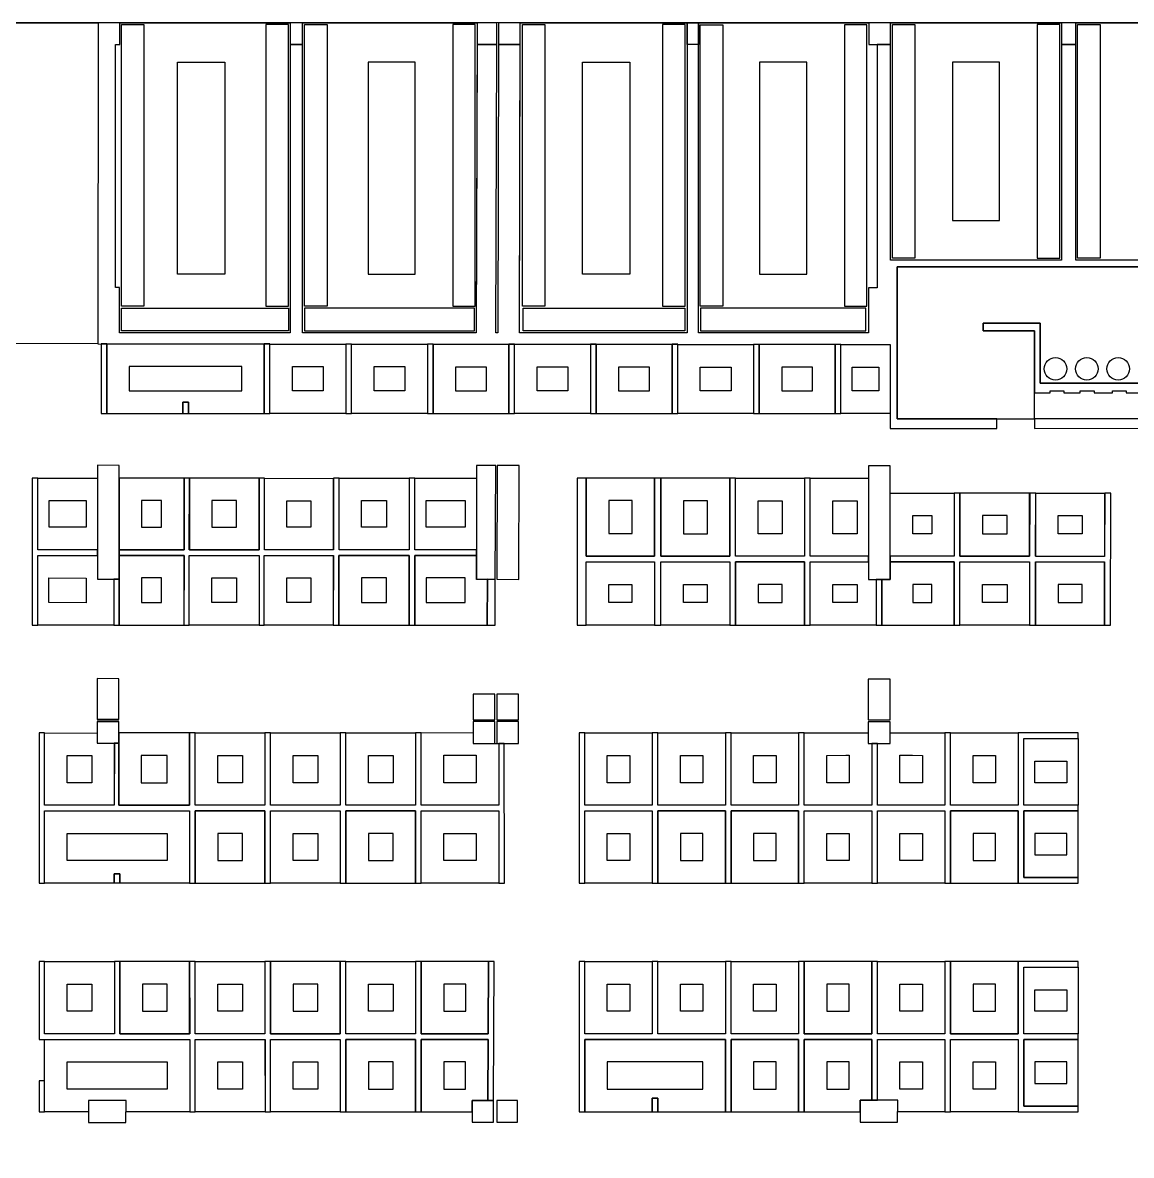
# Model space of a CAD drawing. Header units: millimetres. Extents: x 4722 to 16657, y -6012 to 3767.
# Drawn here: x 11459 to 14414, y 741 to 3759 of the extents above; entities that cross this region are included whole.
import ezdxf

# ---------------------------------------------------------------- set-up
doc = ezdxf.new("R2010")
doc.units = ezdxf.units.MM
for name, color, linetype in [('Entrance', 2, 'Continuous'), ('Floor', 3, 'Continuous'), ('Furniture', 2, 'Continuous'), ('Meeting rooms', 6, 'Continuous'), ('Offices', 1, 'Continuous'), ('Toilets', 40, 'Continuous'), ('Walls', 6, 'Continuous')]:
    doc.layers.add(name, color=color, linetype=linetype)

msp = doc.modelspace()

# ---------------------------------------------------------------- linework, layer by layer
at = {"layer": 'Entrance'}
msp.add_lwpolyline([(10720, 3758.2), (11660.2, 3758.3), (11658.9, 2902.9), (10718.9, 2903.4)], close=True, dxfattribs=at)
at = {"layer": 'Floor'}
msp.add_lwpolyline([(15578.1, 3758.6), (5808.2, 3758.2), (5800.3, -1151.4), (9710.3, -1149.9), (9711.5, -147.9), (11654.1, -151), (11652.5, -1149.7), (14095.6, -1149.4), (14095.6, -1468.8), (14704.3, -1468.8), (14705.2, -1097.9), (15569.3, -1098.1)], close=True, dxfattribs=at)
at = {"layer": 'Furniture', "elevation": 0}
for points in [[(11781.9, 3753.4), (11781.9, 3003.7), (11721.9, 3003.7), (11721.9, 3753.4)], [(12107.2, 3753.4), (12107.2, 3003.7), (12167.2, 3003.7), (12167.2, 3753.4)], [(12270.2, 3753.4), (12270.2, 3003.7), (12210.2, 3003.7), (12210.2, 3753.4)], [(12605.5, 3753.4), (12605.5, 3003.7), (12665.5, 3003.7), (12665.5, 3753.4)], [(12851, 3753.4), (12851, 3003.7), (12791, 3003.7), (12791, 3753.4)], [(13164.5, 3753.4), (13164.5, 3003.7), (13224.5, 3003.7), (13224.5, 3753.4)], [(13325.2, 3753.1), (13325.2, 3003.5), (13265.2, 3003.5), (13265.2, 3753.1)], [(13649.2, 3753.1), (13649.2, 3003.5), (13709.2, 3003.5), (13709.2, 3753.1)], [(13837.2, 3753.5), (13837.2, 3131.5), (13777.2, 3131.5), (13777.2, 3753.5)], [(14163.2, 3753.5), (14163.2, 3131.5), (14223.2, 3131.5), (14223.2, 3753.5)], [(14331.1, 3753.5), (14331.1, 3131.5), (14271.1, 3131.5), (14271.1, 3753.5)], [(11998, 3653.4), (11998, 3088.4), (11871.9, 3088.4), (11871.9, 3653.4)], [(12379.4, 3653.4), (12379.4, 3088.4), (12505.5, 3088.4), (12505.5, 3653.4)], [(13077.1, 3653.4), (13077.1, 3088.4), (12951, 3088.4), (12951, 3653.4)], [(13423.1, 3653.1), (13423.1, 3088.1), (13549.2, 3088.1), (13549.2, 3653.1)], [(13937.1, 3653.5), (13937.1, 3231.5), (14063.2, 3231.5), (14063.2, 3653.5)], [(11722.4, 2997.8), (12167.4, 2997.8), (12167.4, 2937.8), (11722.4, 2937.8)], [(12663.1, 2997.8), (12209.9, 2997.8), (12209.9, 2937.8), (12663.1, 2937.8)], [(12793.3, 2997.8), (13224.3, 2997.8), (13224.3, 2937.8), (12793.3, 2937.8)], [(13706.8, 2997.5), (13265.5, 2997.5), (13265.5, 2937.5), (13706.8, 2937.5)], [(11683.1, 2717.4), (11885.5, 2717.4), (11885.5, 2747.4), (11900.5, 2747.4), (11900.5, 2717.4), (12102.9, 2717.4), (12102.9, 2902.3), (11683.1, 2902.3)], [(12117.9, 2902.3), (12320.3, 2902.3), (12320.3, 2717.4), (12117.9, 2717.4)], [(12335.5, 2902.3), (12537.7, 2902.3), (12537.7, 2717.4), (12335.5, 2717.4)], [(12552.7, 2717.4), (12755.1, 2717.4), (12755.1, 2901.2), (12552.7, 2901.2)], [(12770.2, 2902), (12972.5, 2902), (12972.5, 2717.4), (12770.2, 2717.4)], [(12987.5, 2717.4), (13189.9, 2717.4), (13189.9, 2901.2), (12987.5, 2901.2)], [(13204.9, 2901.2), (13407.3, 2901.2), (13407.3, 2717.4), (13204.9, 2717.4)], [(13422.3, 2717.4), (13624.6, 2717.4), (13624.6, 2901.1), (13422.3, 2901.1)], [(13639.6, 2901.1), (13771.5, 2901.1), (13771.5, 2717.4), (13639.6, 2717.4)], [(11743.1, 2777.4), (11825.5, 2777.4), (11960.5, 2777.4), (12042.9, 2777.4), (12042.9, 2842.3), (11743.1, 2842.3)], [(12177.9, 2842.3), (12260.3, 2842.3), (12260.3, 2777.4), (12177.9, 2777.4)], [(12395.5, 2842.3), (12477.7, 2842.3), (12477.7, 2777.4), (12395.5, 2777.4)], [(12612.7, 2777.4), (12695.1, 2777.4), (12695.1, 2841.2), (12612.7, 2841.2)], [(12830.2, 2842), (12912.5, 2842), (12912.5, 2777.4), (12830.2, 2777.4)], [(13047.5, 2777.4), (13129.9, 2777.4), (13129.9, 2841.2), (13047.5, 2841.2)], [(13264.9, 2841.2), (13347.3, 2841.2), (13347.3, 2777.4), (13264.9, 2777.4)], [(13482.3, 2777.4), (13564.6, 2777.4), (13564.6, 2841.1), (13482.3, 2841.1)], [(13669.6, 2841.1), (13741.5, 2841.1), (13741.5, 2777.4), (13669.6, 2777.4)], [(11499.2, 2545.3), (11658, 2545.3), (11658, 2354.1), (11499.2, 2354.1)], [(11716, 2354.1), (11889.2, 2354.1), (11889.2, 2545.4), (11716, 2545.4)], [(12089.1, 2545.4), (11903.2, 2545.4), (11903.2, 2354.1), (12089.1, 2354.1)], [(12286.9, 2354.1), (12103.1, 2354.5), (12103.1, 2545), (12286.9, 2544.6)], [(12302.2, 2545.4), (12489.1, 2545.4), (12489.1, 2354.1), (12302.2, 2354.1)], [(12504.2, 2545.4), (12668.2, 2545.4), (12668.2, 2354.1), (12504.2, 2354.1)], [(13143.2, 2545.2), (12961.1, 2545.2), (12961.1, 2337.2), (13143.2, 2337.2)], [(13160.1, 2337.1), (13344.1, 2337.1), (13344.1, 2545.1), (13160.1, 2545.1)], [(13359.2, 2545.1), (13543.1, 2545.1), (13543.1, 2337.1), (13359.2, 2337.1)], [(13558.2, 2545), (13713.3, 2545), (13713.3, 2336.9), (13558.2, 2336.9)], [(13942.1, 2336.9), (13771.4, 2336.9), (13771.4, 2505.3), (13942.1, 2505.3)], [(14143.1, 2505.2), (13957.1, 2505.2), (13957.1, 2336.9), (14143.1, 2336.9)], [(14343.1, 2336.7), (14159.2, 2336.7), (14159.2, 2505.2), (14343.1, 2505.2)], [(11529.2, 2485.3), (11628, 2485.3), (11628, 2414.1), (11529.2, 2414.1)], [(11776, 2414.1), (11829.2, 2414.1), (11829.2, 2485.4), (11776, 2485.4)], [(12029.1, 2485.4), (11963.2, 2485.4), (11963.2, 2414.1), (12029.1, 2414.1)], [(12226.9, 2414.3), (12163.1, 2414.4), (12163.1, 2484.9), (12226.9, 2484.7)], [(12362.2, 2485.4), (12429.1, 2485.4), (12429.1, 2414.1), (12362.2, 2414.1)], [(12534.2, 2485.4), (12638.2, 2485.4), (12638.2, 2414.1), (12534.2, 2414.1)], [(13083.2, 2485.2), (13021.1, 2485.2), (13021.1, 2397.2), (13083.2, 2397.2)], [(13220.1, 2397.1), (13284.1, 2397.1), (13284.1, 2485.1), (13220.1, 2485.1)], [(13419.2, 2485.1), (13483.1, 2485.1), (13483.1, 2397.1), (13419.2, 2397.1)], [(13618.2, 2485), (13683.3, 2485), (13683.3, 2396.9), (13618.2, 2396.9)], [(13882.1, 2396.9), (13831.4, 2396.9), (13831.4, 2445.3), (13882.1, 2445.3)], [(14083.1, 2445.2), (14017.1, 2445.2), (14017.1, 2396.9), (14083.1, 2396.9)], [(14283.1, 2396.7), (14219.2, 2396.7), (14219.2, 2445.2), (14283.1, 2445.2)], [(11499, 2339.1), (11658, 2339.1), (11657.9, 2276.3), (11701.9, 2276.2), (11701.8, 2153.4), (11499, 2153.4)], [(11889, 2339.1), (11716, 2339.1), (11716, 2153.4), (11889, 2153.4)], [(11903, 2339.1), (12088.9, 2339.1), (12088.9, 2153.4), (11903, 2153.4)], [(12103, 2339.3), (12286.9, 2339.3), (12286.9, 2153.4), (12103, 2153.4)], [(12489, 2339.1), (12301.9, 2339.1), (12301.9, 2153.4), (12489, 2153.4)], [(12668.2, 2339.1), (12504.1, 2339.1), (12504.1, 2153.4), (12697.5, 2153.4), (12697.6, 2275.5), (12668.2, 2275.5)], [(12961.1, 2322.2), (13142.9, 2322.2), (13142.9, 2153.4), (12961.1, 2153.4)], [(13343.9, 2153.4), (13160.1, 2153.4), (13160.1, 2322.1), (13343.9, 2322.1)], [(13543, 2322), (13359.1, 2322), (13359.1, 2153.4), (13543, 2153.4)], [(13558.1, 2322), (13713.3, 2321.9), (13713.3, 2274.8), (13734, 2274.8), (13734, 2153.4), (13558.1, 2153.4)], [(13749, 2153.4), (13942.1, 2153.4), (13942.1, 2321.9), (13771.3, 2321.9), (13771.3, 2274.8), (13749.1, 2274.8)], [(13957.1, 2321.9), (14142.9, 2321.9), (14142.9, 2153.4), (13957.1, 2153.4)], [(14158.9, 2153.4), (14343.1, 2153.4), (14343.1, 2321.7), (14158.9, 2321.7)], [(11529, 2279.1), (11627.9, 2279), (11627.8, 2213.3), (11529, 2213.4)], [(11829, 2279.1), (11776, 2279.1), (11776, 2213.4), (11829, 2213.4)], [(11963, 2279.1), (12028.9, 2279.1), (12028.9, 2213.4), (11963, 2213.4)], [(12163, 2279.3), (12226.9, 2279.3), (12226.9, 2213.4), (12163, 2213.4)], [(12429, 2279.1), (12361.9, 2279.1), (12361.9, 2213.4), (12429, 2213.4)], [(12638.2, 2279.1), (12534.1, 2279.1), (12534.1, 2213.4), (12638.2, 2213.4)], [(13021.1, 2262.2), (13082.9, 2262.2), (13082.9, 2213.4), (13021.1, 2213.4)], [(13283.9, 2213.4), (13220.1, 2213.4), (13220.1, 2262.1), (13283.9, 2262.1)], [(13483, 2262), (13419.1, 2262), (13419.1, 2213.4), (13483, 2213.4)], [(13618.1, 2262), (13683.3, 2261.9), (13683.2, 2213.4), (13618.1, 2213.4)], [(13882.1, 2213.4), (13882.1, 2261.9), (13831.3, 2261.9), (13831.3, 2213.4)], [(14017.1, 2261.9), (14082.9, 2261.9), (14082.9, 2213.4), (14017.1, 2213.4)], [(14218.9, 2213.4), (14283.1, 2213.4), (14283.1, 2261.7), (14218.9, 2261.7)], [(11517.4, 1866.2), (11657.2, 1866.1), (11657.2, 1838.9), (11703.3, 1838.9), (11703.2, 1673.7), (11517.4, 1673.7)], [(11715.1, 1673.7), (11904, 1673.7), (11904, 1866.2), (11715.1, 1866.2)], [(11919, 1866.2), (12104.8, 1866.2), (12104.8, 1673.7), (11919, 1673.7)], [(12305.6, 1673.7), (12119.8, 1673.7), (12119.8, 1866.2), (12305.6, 1866.2)], [(12320.6, 1866.2), (12506.4, 1866.2), (12506.4, 1673.7), (12320.6, 1673.7)], [(12727.9, 1673.7), (12521.4, 1673.7), (12521.4, 1866.3), (12659.5, 1867.5), (12659.4, 1838.5), (12727.9, 1838.5)], [(12957.2, 1866.2), (13137.2, 1866.2), (13137.2, 1673.7), (12957.2, 1673.7)], [(13332.2, 1673.8), (13152.2, 1673.8), (13152.2, 1866.2), (13332.2, 1866.2)], [(13347.2, 1866.3), (13527.2, 1866.3), (13527.2, 1673.8), (13347.2, 1673.8)], [(13722.2, 1673.8), (13542.2, 1673.8), (13542.2, 1866.3), (13713, 1867), (13712.9, 1837.9), (13722.2, 1838)], [(13737.2, 1838), (13770.9, 1837.9), (13771, 1866.9), (13917.2, 1866.3), (13917.2, 1673.8), (13737.2, 1673.8)], [(14112.2, 1673.8), (13932.2, 1673.8), (13932.2, 1866.3), (14112.2, 1866.3)], [(14127.2, 1851.3), (14272.2, 1851.3), (14272.2, 1673.8), (14127.2, 1673.8)], [(11577.4, 1806.2), (11597.1, 1806.1), (11643.3, 1806.1), (11643.3, 1778.9), (11643.3, 1733.7), (11577.4, 1733.7)], [(11775.1, 1733.7), (11844, 1733.7), (11844, 1806.2), (11775.1, 1806.2)], [(11979, 1806.2), (12044.8, 1806.2), (12044.8, 1733.7), (11979, 1733.7)], [(12245.6, 1733.7), (12179.8, 1733.7), (12179.8, 1806.2), (12245.6, 1806.2)], [(12380.6, 1806.2), (12446.4, 1806.2), (12446.4, 1733.7), (12380.6, 1733.7)], [(12667.9, 1733.7), (12581.4, 1733.7), (12581.4, 1806.8), (12599.3, 1807), (12667.9, 1807), (12667.9, 1778.5)], [(13017.2, 1806.2), (13077.2, 1806.2), (13077.2, 1733.7), (13017.2, 1733.7)], [(13272.2, 1733.8), (13212.2, 1733.8), (13212.2, 1806.2), (13272.2, 1806.2)], [(13407.2, 1806.3), (13467.2, 1806.3), (13467.2, 1733.8), (13407.2, 1733.8)], [(13662.2, 1733.8), (13602.2, 1733.8), (13602.2, 1806.5), (13652.9, 1806.7), (13662, 1806.7), (13662.2, 1777.6)], [(13797.2, 1777.9), (13797.2, 1806.8), (13830.9, 1806.7), (13857.2, 1806.5), (13857.2, 1733.8), (13797.2, 1733.8)], [(14052.2, 1733.8), (13992.2, 1733.8), (13992.2, 1806.3), (14052.2, 1806.3)], [(14157.2, 1791.3), (14242.2, 1791.3), (14242.2, 1733.8), (14157.2, 1733.8)], [(11517.5, 1658.7), (11904, 1658.7), (11904, 1466.2), (11718.2, 1466.2), (11718.2, 1491.2), (11703.2, 1491.2), (11703.2, 1466.2), (11517.5, 1466.2)], [(12104.8, 1658.7), (11919, 1658.7), (11919, 1466.2), (12104.8, 1466.2)], [(12119.8, 1658.7), (12305.6, 1658.7), (12305.6, 1466.2), (12119.8, 1466.2)], [(12506.4, 1658.7), (12320.6, 1658.7), (12320.6, 1466.2), (12506.4, 1466.2)], [(12521.4, 1658.7), (12727.9, 1658.7), (12727.9, 1466.5), (12521.4, 1466.5)], [(12957.2, 1658.7), (13137.2, 1658.7), (13137.2, 1466.2), (12957.2, 1466.2)], [(13152.2, 1466.2), (13332.2, 1466.2), (13332.2, 1658.8), (13152.2, 1658.8)], [(13527.2, 1658.8), (13347.2, 1658.8), (13347.2, 1466.3), (13527.2, 1466.3)], [(13542.2, 1658.8), (13722.2, 1658.8), (13722.2, 1466.3), (13542.2, 1466.3)], [(13737.2, 1658.8), (13917.2, 1658.8), (13917.2, 1466.3), (13737.2, 1466.3)], [(13932.2, 1466.3), (14112.2, 1466.3), (14112.2, 1658.8), (13932.2, 1658.8)], [(14272.2, 1658.8), (14127.2, 1658.8), (14127.2, 1481.3), (14272.2, 1481.3)], [(11577.5, 1598.7), (11844, 1598.7), (11844, 1526.2), (11778.2, 1526.2), (11643.2, 1526.2), (11577.5, 1526.2)], [(12044.8, 1598.7), (11979, 1598.7), (11979, 1526.2), (12044.8, 1526.2)], [(12179.8, 1598.7), (12245.6, 1598.7), (12245.6, 1526.2), (12179.8, 1526.2)], [(12446.4, 1598.7), (12380.6, 1598.7), (12380.6, 1526.2), (12446.4, 1526.2)], [(12581.4, 1598.7), (12667.9, 1598.7), (12667.9, 1526.5), (12581.4, 1526.5)], [(13017.2, 1598.7), (13077.2, 1598.7), (13077.2, 1526.2), (13017.2, 1526.2)], [(13212.2, 1526.2), (13272.2, 1526.2), (13272.2, 1598.8), (13212.2, 1598.8)], [(13467.2, 1598.8), (13407.2, 1598.8), (13407.2, 1526.3), (13467.2, 1526.3)], [(13602.2, 1598.8), (13662.2, 1598.8), (13662.2, 1526.3), (13602.2, 1526.3)], [(13797.2, 1598.8), (13857.2, 1598.8), (13857.2, 1526.3), (13797.2, 1526.3)], [(13992.2, 1526.3), (14052.2, 1526.3), (14052.2, 1598.8), (13992.2, 1598.8)], [(14242.2, 1598.8), (14157.2, 1598.8), (14157.2, 1541.3), (14242.2, 1541.3)], [(11703.3, 1064.7), (11517.5, 1064.7), (11517.5, 1257.2), (11703.3, 1257.2)], [(11904, 1257.2), (11718.3, 1257.2), (11718.3, 1064.7), (11904, 1064.7)], [(12104.8, 1064.7), (11919, 1064.7), (11919, 1257.2), (12104.8, 1257.3)], [(12305.6, 1257.2), (12119.8, 1257.2), (12119.8, 1064.7), (12305.6, 1064.7)], [(12506.4, 1064.7), (12320.6, 1064.7), (12320.6, 1257.2), (12506.4, 1257.2)], [(12957.2, 1257.2), (13137.2, 1257.2), (13137.2, 1064.7), (12957.2, 1064.7)], [(13332.2, 1064.8), (13152.2, 1064.8), (13152.2, 1257.2), (13332.2, 1257.2)], [(13347.2, 1257.3), (13527.2, 1257.3), (13527.2, 1064.8), (13347.2, 1064.8)], [(13542.2, 1064.8), (13722.2, 1064.8), (13722.2, 1257.3), (13542.2, 1257.3)], [(13737.2, 1257.3), (13917.2, 1257.3), (13917.2, 1064.8), (13737.2, 1064.8)], [(13932.2, 1064.8), (14112.2, 1064.8), (14112.2, 1257.3), (13932.2, 1257.3)], [(14127.2, 1242.3), (14272.2, 1242.3), (14272.2, 1064.8), (14127.2, 1064.8)], [(11643.3, 1124.7), (11577.5, 1124.7), (11577.5, 1197.2), (11643.3, 1197.2)], [(11844, 1197.2), (11778.3, 1197.2), (11778.3, 1124.7), (11844, 1124.7)], [(12044.8, 1124.7), (11979, 1124.7), (11979, 1197.2), (12044.8, 1197.3)], [(12245.6, 1197.2), (12179.8, 1197.2), (12179.8, 1124.7), (12245.6, 1124.7)], [(12446.4, 1124.7), (12380.6, 1124.7), (12380.6, 1197.2), (12446.4, 1197.2)], [(13017.2, 1197.2), (13077.2, 1197.2), (13077.2, 1124.7), (13017.2, 1124.7)], [(13272.2, 1124.8), (13212.2, 1124.8), (13212.2, 1197.2), (13272.2, 1197.2)], [(13407.2, 1197.3), (13467.2, 1197.3), (13467.2, 1124.8), (13407.2, 1124.8)], [(13602.2, 1124.8), (13662.2, 1124.8), (13662.2, 1197.3), (13602.2, 1197.3)], [(13797.2, 1197.3), (13857.2, 1197.3), (13857.2, 1124.8), (13797.2, 1124.8)], [(13992.2, 1124.8), (14052.2, 1124.8), (14052.2, 1197.3), (13992.2, 1197.3)], [(14157.2, 1182.3), (14242.2, 1182.3), (14242.2, 1124.8), (14157.2, 1124.8)], [(11904.1, 857.2), (11734.4, 857.2), (11734.5, 886.8), (11634.3, 886.9), (11634.3, 857.2), (11517.5, 857.2), (11517.5, 1049.7), (11904.1, 1049.7)], [(11919.1, 1049.7), (12104.9, 1049.7), (12104.9, 857.2), (11919.1, 857.2)], [(12119.8, 1049.7), (12305.6, 1049.7), (12305.6, 857.2), (12119.8, 857.2)], [(12320.6, 857.2), (12506.4, 857.2), (12506.4, 1049.7), (12320.6, 1049.7)], [(13527.2, 1049.8), (13347.2, 1049.8), (13347.2, 857.3), (13527.2, 857.3)], [(13542.2, 857.3), (13691.3, 857.3), (13691.3, 887.6), (13722.2, 887.6), (13722.2, 1049.8), (13542.2, 1049.8)], [(13917.2, 857.3), (13791.4, 857.3), (13791.5, 887.6), (13737.2, 887.6), (13737.2, 1049.8), (13917.2, 1049.8)], [(13932.2, 1049.8), (14112.2, 1049.8), (14112.2, 857.3), (13932.2, 857.3)], [(14272.2, 1049.8), (14127.2, 1049.8), (14127.2, 872.3), (14272.2, 872.3)], [(11844.1, 917.2), (11794.6, 917.2), (11577.5, 917.2), (11577.5, 946.9), (11577.5, 989.7), (11844.1, 989.7)], [(11979.1, 989.7), (12044.9, 989.7), (12044.9, 917.2), (11979.1, 917.2)], [(12179.8, 989.7), (12245.6, 989.7), (12245.6, 917.2), (12179.8, 917.2)], [(12380.6, 917.2), (12446.4, 917.2), (12446.4, 989.7), (12380.6, 989.7)], [(13467.2, 989.8), (13407.2, 989.8), (13407.2, 917.3), (13467.2, 917.3)], [(13602.2, 917.3), (13631.3, 917.3), (13662.2, 917.3), (13662.2, 947.6), (13662.2, 989.8), (13602.2, 989.8)], [(13857.2, 917.3), (13797.2, 917.3), (13797.2, 989.8), (13857.2, 989.8)], [(13992.2, 989.8), (14052.2, 989.8), (14052.2, 917.3), (13992.2, 917.3)], [(14242.2, 989.8), (14157.2, 989.8), (14157.2, 932.3), (14242.2, 932.3)]]:
    msp.add_lwpolyline(points, close=True, dxfattribs=at)
at = {"layer": 'Furniture'}
for points in [[(12700.5, 1257.2), (12521.4, 1257.2), (12521.4, 1064.8), (12699.8, 1064.8)], [(12640.3, 1197.2), (12581.4, 1197.2), (12581.4, 1124.8), (12640, 1124.8)], [(12699.8, 1049.7), (12521.4, 1049.7), (12521.4, 857.3), (12657, 857.3), (12657, 887.2), (12699.2, 887.2)], [(13332.2, 1049.8), (12957.2, 1049.8), (12957.2, 857.3), (13137.2, 857.3), (13137.2, 893.7), (13152.2, 893.7), (13152.2, 857.3), (13332.2, 857.3)], [(12639.6, 989.7), (12581.4, 989.7), (12581.4, 917.3), (12597, 917.3), (12639.3, 917.3), (12639.4, 947.2)], [(13272.2, 989.8), (13017.2, 989.8), (13017.2, 917.3), (13077.2, 917.3), (13212.2, 917.3), (13272.2, 917.3)]]:
    msp.add_lwpolyline(points, close=True, dxfattribs=at)
at = {"layer": 'Meeting rooms', "elevation": 0}
msp.add_lwpolyline([(11718.2, 3758.3), (12172.2, 3758.4), (12172.2, 2932.3), (11716.9, 2932.4), (11717.1, 3052.6), (11706.1, 3052.6), (11706, 3700.1), (11718.1, 3700.1)], close=True, dxfattribs=at)
at = {"layer": 'Offices', "elevation": 0}
for points in [[(12205.2, 3758.4), (12670.5, 3758.4), (12668.1, 2932.4), (12205.2, 2932)], [(12785.3, 3758.3), (13230.2, 3758.3), (13230.2, 2932.4), (12783.4, 2932.4)], [(13260.2, 3758.3), (13714.2, 3758.1), (13714.2, 3700.4), (13737.1, 3700.4), (13736.7, 3052), (13713.7, 3052), (13713.7, 2932.4), (13260.2, 2932.4)], [(13772.2, 3758.1), (14228.2, 3758.5), (14228.2, 3126), (13771.8, 3126)], [(14266.2, 3758.5), (14717.4, 3758.1), (14717.4, 3700.4), (14755.2, 3700.4), (14755.3, 3126), (14266.2, 3126)], [(11683.1, 2717.4), (11885.5, 2717.4), (11885.5, 2747.4), (11900.5, 2747.4), (11900.5, 2717.4), (12102.9, 2717.4), (12102.9, 2902.3), (11683.1, 2902.3)], [(12117.9, 2902.3), (12320.3, 2902.3), (12320.3, 2717.4), (12117.9, 2717.4)], [(12335.5, 2902.3), (12537.7, 2902.3), (12537.7, 2717.4), (12335.5, 2717.4)], [(12552.7, 2717.4), (12755.1, 2717.4), (12755.1, 2901.2), (12552.7, 2901.2)], [(12770.2, 2902), (12972.5, 2902), (12972.5, 2717.4), (12770.2, 2717.4)], [(12987.5, 2717.4), (13189.9, 2717.4), (13189.9, 2901.2), (12987.5, 2901.2)], [(13204.9, 2901.2), (13407.3, 2901.2), (13407.3, 2717.4), (13204.9, 2717.4)], [(13422.3, 2717.4), (13624.6, 2717.4), (13624.6, 2901.1), (13422.3, 2901.1)], [(13639.6, 2901.1), (13771.5, 2901.1), (13771.5, 2717.4), (13639.6, 2717.4)], [(11499.2, 2545.3), (11658, 2545.3), (11658, 2354.1), (11499.2, 2354.1)], [(11716, 2354.1), (11889.2, 2354.1), (11889.2, 2545.4), (11716, 2545.4)], [(12089.1, 2545.4), (11903.2, 2545.4), (11903.2, 2354.1), (12089.1, 2354.1)], [(12286.9, 2354.1), (12103.1, 2354.5), (12103.1, 2545), (12286.9, 2544.6)], [(12302.2, 2545.4), (12489.1, 2545.4), (12489.1, 2354.1), (12302.2, 2354.1)], [(12504.2, 2545.4), (12668.2, 2545.4), (12668.2, 2354.1), (12504.2, 2354.1)], [(13143.2, 2545.2), (12961.1, 2545.2), (12961.1, 2337.2), (13143.2, 2337.2)], [(13160.1, 2337.1), (13344.1, 2337.1), (13344.1, 2545.1), (13160.1, 2545.1)], [(13359.2, 2545.1), (13543.1, 2545.1), (13543.1, 2337.1), (13359.2, 2337.1)], [(13558.2, 2545), (13713.3, 2545), (13713.3, 2336.9), (13558.2, 2336.9)], [(13942.1, 2336.9), (13771.4, 2336.9), (13771.4, 2505.3), (13942.1, 2505.3)], [(14143.1, 2505.2), (13957.1, 2505.2), (13957.1, 2336.9), (14143.1, 2336.9)], [(14343.1, 2336.7), (14159.2, 2336.7), (14159.2, 2505.2), (14343.1, 2505.2)], [(11499, 2339.1), (11658, 2339.1), (11657.9, 2276.3), (11701.9, 2276.2), (11701.8, 2153.4), (11499, 2153.4)], [(11889, 2339.1), (11716, 2339.1), (11716, 2153.4), (11889, 2153.4)], [(11903, 2339.1), (12088.9, 2339.1), (12088.9, 2153.4), (11903, 2153.4)], [(12103, 2339.3), (12286.9, 2339.3), (12286.9, 2153.4), (12103, 2153.4)], [(12489, 2339.1), (12301.9, 2339.1), (12301.9, 2153.4), (12489, 2153.4)], [(12668.2, 2339.1), (12504.1, 2339.1), (12504.1, 2153.4), (12697.5, 2153.4), (12697.6, 2275.5), (12668.2, 2275.5)], [(12961.1, 2322.2), (13142.9, 2322.2), (13142.9, 2153.4), (12961.1, 2153.4)], [(13343.9, 2153.4), (13160.1, 2153.4), (13160.1, 2322.1), (13343.9, 2322.1)], [(13543, 2322), (13359.1, 2322), (13359.1, 2153.4), (13543, 2153.4)], [(13558.1, 2322), (13713.3, 2321.9), (13713.3, 2274.8), (13734, 2274.8), (13734, 2153.4), (13558.1, 2153.4)], [(13749, 2153.4), (13942.1, 2153.4), (13942.1, 2321.9), (13771.3, 2321.9), (13771.3, 2274.8), (13749.1, 2274.8)], [(13957.1, 2321.9), (14142.9, 2321.9), (14142.9, 2153.4), (13957.1, 2153.4)], [(14158.9, 2153.4), (14343.1, 2153.4), (14343.1, 2321.7), (14158.9, 2321.7)], [(11517.4, 1866.2), (11657.2, 1866.1), (11657.2, 1838.9), (11703.3, 1838.9), (11703.2, 1673.7), (11517.4, 1673.7)], [(11715.1, 1673.7), (11904, 1673.7), (11904, 1866.2), (11715.1, 1866.2)], [(11919, 1866.2), (12104.8, 1866.2), (12104.8, 1673.7), (11919, 1673.7)], [(12305.6, 1673.7), (12119.8, 1673.7), (12119.8, 1866.2), (12305.6, 1866.2)], [(12320.6, 1866.2), (12506.4, 1866.2), (12506.4, 1673.7), (12320.6, 1673.7)], [(12727.9, 1673.7), (12521.4, 1673.7), (12521.4, 1866.3), (12659.5, 1867.5), (12659.4, 1838.4), (12727.9, 1838.5)], [(12957.2, 1866.2), (13137.2, 1866.2), (13137.2, 1673.7), (12957.2, 1673.7)], [(13332.2, 1673.8), (13152.2, 1673.8), (13152.2, 1866.2), (13332.2, 1866.2)], [(13347.2, 1866.3), (13527.2, 1866.3), (13527.2, 1673.8), (13347.2, 1673.8)], [(13722.2, 1673.8), (13542.2, 1673.8), (13542.2, 1866.3), (13713, 1867), (13712.9, 1837.9), (13722.2, 1838)], [(13737.2, 1838), (13770.9, 1837.9), (13771, 1866.9), (13917.2, 1866.3), (13917.2, 1673.8), (13737.2, 1673.8)], [(14112.2, 1673.8), (13932.2, 1673.8), (13932.2, 1866.3), (14112.2, 1866.3)], [(14127.2, 1851.3), (14272.2, 1851.3), (14272.2, 1673.8), (14127.2, 1673.8)], [(11517.5, 1658.7), (11904, 1658.7), (11904, 1466.2), (11718.2, 1466.2), (11718.2, 1491.2), (11703.2, 1491.2), (11703.2, 1466.2), (11517.5, 1466.2)], [(12104.8, 1658.7), (11919, 1658.7), (11919, 1466.2), (12104.8, 1466.2)], [(12119.8, 1658.7), (12305.6, 1658.7), (12305.6, 1466.2), (12119.8, 1466.2)], [(12506.4, 1658.7), (12320.6, 1658.7), (12320.6, 1466.2), (12506.4, 1466.2)], [(12521.4, 1658.7), (12727.9, 1658.7), (12727.9, 1466.5), (12521.4, 1466.5)], [(12957.2, 1658.7), (13137.2, 1658.7), (13137.2, 1466.2), (12957.2, 1466.2)], [(13152.2, 1466.2), (13332.2, 1466.2), (13332.2, 1658.8), (13152.2, 1658.8)], [(13527.2, 1658.8), (13347.2, 1658.8), (13347.2, 1466.3), (13527.2, 1466.3)], [(13542.2, 1658.8), (13722.2, 1658.8), (13722.2, 1466.3), (13542.2, 1466.3)], [(13737.2, 1658.8), (13917.2, 1658.8), (13917.2, 1466.3), (13737.2, 1466.3)], [(13932.2, 1466.3), (14112.2, 1466.3), (14112.2, 1658.8), (13932.2, 1658.8)], [(14272.2, 1658.8), (14127.2, 1658.8), (14127.2, 1481.3), (14272.2, 1481.3)], [(11703.3, 1064.7), (11517.5, 1064.7), (11517.5, 1257.2), (11703.3, 1257.2)], [(11904, 1257.2), (11718.3, 1257.2), (11718.3, 1064.7), (11904, 1064.7)], [(12104.8, 1064.7), (11919, 1064.7), (11919, 1257.2), (12104.8, 1257.3)], [(12305.6, 1257.2), (12119.8, 1257.2), (12119.8, 1064.7), (12305.6, 1064.7)], [(12506.4, 1064.7), (12320.6, 1064.7), (12320.6, 1257.2), (12506.4, 1257.2)], [(12957.2, 1257.2), (13137.2, 1257.2), (13137.2, 1064.7), (12957.2, 1064.7)], [(13332.2, 1064.8), (13152.2, 1064.8), (13152.2, 1257.2), (13332.2, 1257.2)], [(13347.2, 1257.3), (13527.2, 1257.3), (13527.2, 1064.8), (13347.2, 1064.8)], [(13542.2, 1064.8), (13722.2, 1064.8), (13722.2, 1257.3), (13542.2, 1257.3)], [(13737.2, 1257.3), (13917.2, 1257.3), (13917.2, 1064.8), (13737.2, 1064.8)], [(13932.2, 1064.8), (14112.2, 1064.8), (14112.2, 1257.3), (13932.2, 1257.3)], [(14127.2, 1242.3), (14272.2, 1242.3), (14272.2, 1064.8), (14127.2, 1064.8)], [(11904.1, 857.2), (11734.4, 857.2), (11734.5, 886.8), (11634.3, 886.9), (11634.3, 857.2), (11517.5, 857.2), (11517.5, 1049.7), (11904.1, 1049.7)], [(11919.1, 1049.7), (12104.9, 1049.7), (12104.9, 857.2), (11919.1, 857.2)], [(12119.8, 1049.7), (12305.6, 1049.7), (12305.6, 857.2), (12119.8, 857.2)], [(12320.6, 857.2), (12506.4, 857.2), (12506.4, 1049.7), (12320.6, 1049.7)], [(13527.2, 1049.8), (13347.2, 1049.8), (13347.2, 857.3), (13527.2, 857.3)], [(13542.2, 857.3), (13691.3, 857.3), (13691.3, 887.6), (13722.2, 887.6), (13722.2, 1049.8), (13542.2, 1049.8)], [(13917.2, 857.3), (13791.4, 857.3), (13791.5, 887.6), (13737.2, 887.6), (13737.2, 1049.8), (13917.2, 1049.8)], [(13932.2, 1049.8), (14112.2, 1049.8), (14112.2, 857.3), (13932.2, 857.3)], [(14272.2, 1049.8), (14127.2, 1049.8), (14127.2, 872.3), (14272.2, 872.3)]]:
    msp.add_lwpolyline(points, close=True, dxfattribs=at)
at = {"layer": 'Offices'}
for points in [[(12700.5, 1257.2), (12521.4, 1257.2), (12521.4, 1064.8), (12699.8, 1064.8)], [(12699.8, 1049.7), (12521.4, 1049.7), (12521.4, 857.3), (12657, 857.3), (12657, 887.2), (12699.2, 887.2)], [(13332.2, 1049.8), (12957.2, 1049.8), (12957.2, 857.3), (13137.2, 857.3), (13137.2, 893.7), (13152.2, 893.7), (13152.2, 857.3), (13332.2, 857.3)]]:
    msp.add_lwpolyline(points, close=True, dxfattribs=at)
at = {"layer": 'Toilets'}
msp.add_lwpolyline([(13789.8, 3107.8), (13789.8, 2702.8), (14156.1, 2702.8), (14156.1, 2937.8), (14019.1, 2937.8), (14019.1, 2957.8), (14171.1, 2957.8), (14171.1, 2797.8), (14506.1, 2797.8), (14506.1, 3107.9)], close=True, dxfattribs=at)
for centre in [(14212, 2836.2), (14295.5, 2836.2), (14379.2, 2836.2)]:
    msp.add_circle(centre, 30, dxfattribs=at)
at = {"layer": 'Walls'}
for points in [[(14755.3, 3126), (14266.2, 3126), (14266.2, 3700.4), (14228.2, 3700.4), (14228.2, 3126), (13771.8, 3126), (13772.1, 3700.4), (13737.1, 3700.4), (13736.7, 3052), (13713.7, 3052), (13713.7, 2932.4), (13260.2, 2932.4), (13260.2, 3700.4), (13230.2, 3700.4), (13230.2, 2932.4), (12783.4, 2932.4), (12785.3, 3700.4), (12727.5, 3700.4), (12725.3, 2932.4), (12720.3, 2932.4), (12722.5, 3700.4), (12670.5, 3700.4), (12668.1, 2932.4), (12205.2, 2932.4), (12205.2, 3700.4), (12172.2, 3700.4), (12172.2, 2932.4), (11716.9, 2932.4), (11717.1, 3052.6), (11706.1, 3052.6), (11706, 3700.2), (11718.1, 3700.2), (11718.2, 3758.3), (11660.2, 3758.3), (11658.9, 2902.9), (13771.6, 2901.3), (13771.5, 2677.8), (14056.1, 2677.8), (14056.1, 2702.8), (13789.8, 2702.8), (13789.8, 3107.8), (14506.1, 3107.8)], [(12205.2, 3758.4), (12172.2, 3758.4), (12172.2, 3700.4), (12205.2, 3700.4), (12205.2, 3758.4)], [(12722.6, 3700.4), (12722.6, 3758.5), (12670.5, 3758.5), (12670.5, 3700.4)], [(12785.3, 3700.4), (12785.3, 3758.4), (12727.6, 3758.4), (12727.6, 3700.4), (12785.3, 3700.4)], [(12670.5, 3700.4), (12722.6, 3700.4)], [(14506.1, 2797.8), (14171.1, 2797.8), (14171.1, 2957.8), (14019.1, 2957.8), (14019.1, 2937.8), (14156.1, 2937.8), (14156.1, 2772.8), (14198.1, 2772.8), (14198.1, 2777.8), (14234.1, 2777.8), (14234.1, 2772.8), (14278.1, 2772.8), (14278.1, 2777.8), (14315.1, 2777.8), (14315.1, 2772.8), (14364.1, 2772.8), (14364.1, 2777.8), (14400.1, 2777.8), (14400.1, 2772.8), (14444.1, 2772.8)], [(14506.1, 2702.9), (14156.1, 2702.8), (14156.1, 2677.8), (14500.1, 2677.9)], [(11715.3, 1901.9), (11657.3, 1902)], [(11657.3, 1897), (11715.3, 1896.9)], [(13713, 1901), (13771, 1901)], [(13771, 1896), (13713, 1896)], [(12521.4, 1049.8), (12699.8, 1049.8), (12699.2, 887.2)]]:
    msp.add_lwpolyline(points, dxfattribs=at)
for points in [[(13230.2, 3758.3), (13260.2, 3758.3), (13260.2, 3700.4), (13230.2, 3700.4)], [(13772.2, 3758.2), (13714.2, 3758.2), (13714.2, 3700.4), (13772.2, 3700.4)], [(14266.2, 3758.5), (14228.2, 3758.5), (14228.2, 3700.4), (14266.2, 3700.4)], [(11683.1, 2902.9), (11668.1, 2902.9), (11668.1, 2717.4), (11683.1, 2717.4)], [(12117.9, 2902.6), (12102.9, 2902.6), (12102.9, 2717.4), (12117.9, 2717.4)], [(12335.3, 2902.4), (12320.3, 2902.4), (12320.3, 2717.4), (12335.3, 2717.4)], [(12552.7, 2902.2), (12537.7, 2902.2), (12537.7, 2717.4), (12552.7, 2717.4)], [(12770.1, 2902.1), (12755.1, 2902.1), (12755.1, 2717.5), (12770.1, 2717.5)], [(12987.5, 2901.9), (12972.5, 2901.9), (12972.5, 2717.5), (12987.5, 2717.5)], [(13204.9, 2901.7), (13189.9, 2901.7), (13189.9, 2717.5), (13204.9, 2717.5)], [(13422.3, 2901.5), (13407.3, 2901.5), (13407.3, 2717.5), (13422.3, 2717.5)], [(13639.6, 2901.4), (13624.6, 2901.4), (13624.6, 2717.5), (13639.6, 2717.5)], [(11900.5, 2747.4), (11885.5, 2747.4), (11885.5, 2717.4), (11900.5, 2717.4)], [(11716.4, 2579.2), (11658.4, 2579.3), (11657.9, 2276.3), (11715.9, 2276.2), (11715.9, 2294.6)], [(12719.8, 2578.6), (12668.2, 2578.6), (12668.2, 2275.6), (12718.8, 2275.5)], [(12782.4, 2578.6), (12723.3, 2578.6), (12723.1, 2275.6), (12781.6, 2275.4)], [(12782.4, 2578.6), (12723.3, 2578.6), (12723.1, 2275.6), (12781.6, 2275.4)], [(13771.4, 2577.9), (13713.4, 2577.9), (13713.3, 2274.9), (13734.1, 2274.9), (13771.3, 2274.9)], [(11658, 2354.2), (11499.1, 2354.2), (11499.2, 2545.4), (11484.2, 2545.4), (11483.9, 2153.4), (11498.9, 2153.4), (11499, 2339.2), (11658, 2339.2)], [(12668.2, 2354.2), (12504.1, 2354.2), (12504.2, 2545.4), (12489.2, 2545.4), (12489.1, 2354.2), (12302.1, 2354.2), (12302.2, 2545.4), (12287.2, 2545.4), (12287.1, 2354.2), (12103.1, 2354.2), (12103.2, 2545.4), (12089.2, 2545.4), (12089.1, 2354.2), (11903.1, 2354.2), (11903.2, 2545.4), (11889.2, 2545.4), (11889.1, 2354.2), (11716, 2354.2), (11716, 2339.2), (11889, 2339.2), (11888.9, 2153.4), (11902.9, 2153.4), (11903, 2339.2), (12089, 2339.2), (12088.9, 2153.4), (12102.9, 2153.4), (12103, 2339.2), (12287, 2339.2), (12286.9, 2153.4), (12301.9, 2153.4), (12302, 2339.2), (12489, 2339.2), (12488.9, 2153.4), (12503.9, 2153.4), (12504, 2339.2), (12668.2, 2339.2)], [(13713.3, 2337), (13558.1, 2337), (13558.2, 2545), (13543.2, 2545), (13543.1, 2337.1), (13359.1, 2337.1), (13359.2, 2545.1), (13344.2, 2545.2), (13344.1, 2337.1), (13160.1, 2337.2), (13160.2, 2545.3), (13143.2, 2545.3), (13143.1, 2337.2), (12961.1, 2337.2), (12961.2, 2545.4), (12937.2, 2545.4), (12936.9, 2153.5), (12960.9, 2153.5), (12961.1, 2322.2), (13143.1, 2322.2), (13142.9, 2153.5), (13159.9, 2153.5), (13160.1, 2322.2), (13344.1, 2322.1), (13343.9, 2153.5), (13358.9, 2153.5), (13359.1, 2322.1), (13543.1, 2322.1), (13542.9, 2153.5), (13557.9, 2153.5), (13558.1, 2322), (13713.3, 2322)], [(14359.2, 2505.1), (14343.2, 2505.1), (14343.1, 2336.8), (14159.1, 2336.9), (14159.2, 2505.2), (14143.2, 2505.2), (14143.1, 2336.9), (13957.1, 2336.9), (13957.2, 2505.3), (13942.2, 2505.4), (13942.1, 2336.9), (13771.3, 2337), (13771.3, 2322), (13942.1, 2321.9), (13941.9, 2153.5), (13956.9, 2153.5), (13957.1, 2321.9), (14143.1, 2321.9), (14142.9, 2153.5), (14158.9, 2153.5), (14159.1, 2321.9), (14343.1, 2321.8), (14342.9, 2153.5), (14358.9, 2153.5)], [(11715.9, 2276.2), (11701.9, 2276.3), (11701.8, 2153.4), (11715.7, 2153.4)], [(12718.8, 2275.5), (12697.6, 2275.6), (12697.5, 2153.4), (12718.4, 2153.4)], [(13749.1, 2274.9), (13734.1, 2274.9), (13734, 2153.5), (13749, 2153.5)], [(11715.4, 2010.9), (11657.4, 2011), (11657.3, 1902), (11715.3, 1901.9)], [(13771.1, 2010), (13713.1, 2010), (13713, 1901), (13771, 1901)], [(12717.8, 1969.4), (12659.8, 1969.4), (12659.5, 1901.5), (12717.6, 1901.5)], [(12717.8, 1969.4), (12659.8, 1969.4), (12659.5, 1901.5), (12717.6, 1901.5)], [(12780.8, 1969.3), (12723, 1969.4), (12722.9, 1901.5), (12780.5, 1901.5)], [(12780.8, 1969.3), (12723, 1969.4), (12722.9, 1901.5), (12780.5, 1901.5)], [(11715.3, 1896.9), (11657.3, 1897), (11657.2, 1839), (11715.2, 1838.9)], [(12717.6, 1896.5), (12659.5, 1896.5), (12659.4, 1838.5), (12717.4, 1838.5)], [(12717.6, 1896.5), (12659.5, 1896.5), (12659.4, 1838.5), (12717.4, 1838.5)], [(12780.5, 1896.5), (12722.9, 1896.5), (12722.9, 1838.5), (12780.4, 1838.5)], [(12780.5, 1896.5), (12722.9, 1896.5), (12722.9, 1838.5), (12780.4, 1838.5)], [(13771, 1896), (13713, 1896), (13712.9, 1838), (13770.9, 1838)], [(12742.8, 1838.5), (12727.8, 1838.5), (12727.9, 1673.8), (12521.4, 1673.8), (12521.4, 1866.3), (12506.4, 1866.3), (12506.4, 1673.8), (12320.6, 1673.8), (12320.6, 1866.3), (12305.6, 1866.3), (12305.6, 1673.8), (12119.8, 1673.8), (12119.8, 1866.3), (12104.8, 1866.3), (12104.8, 1673.8), (11919, 1673.8), (11919, 1866.3), (11904, 1866.3), (11904, 1673.8), (11714.9, 1673.7), (11715.2, 1838.9), (11703.2, 1839), (11703.2, 1673.7), (11517.5, 1673.7), (11517.4, 1866.2), (11502.4, 1866.2), (11502.5, 1466.2), (11517.5, 1466.2), (11517.5, 1658.7), (11718.2, 1658.7), (11904, 1658.8), (11904, 1466.3), (11919, 1466.3), (11919, 1658.8), (12104.8, 1658.8), (12104.8, 1466.3), (12119.8, 1466.3), (12119.8, 1658.8), (12305.6, 1658.8), (12305.6, 1466.3), (12320.6, 1466.3), (12320.6, 1658.8), (12506.4, 1658.8), (12506.4, 1466.3), (12521.4, 1466.3), (12521.4, 1658.8), (12727.9, 1658.8), (12727.9, 1466.5), (12742.9, 1466.5)], [(13932.2, 1866.3), (13917.2, 1866.3), (13917.2, 1673.8), (13737.2, 1673.8), (13737.2, 1838), (13722.2, 1838), (13722.2, 1673.8), (13542.2, 1673.8), (13542.2, 1866.3), (13527.2, 1866.3), (13527.2, 1673.8), (13347.2, 1673.8), (13347.2, 1866.3), (13332.2, 1866.3), (13332.2, 1673.8), (13152.2, 1673.8), (13152.2, 1866.3), (13137.2, 1866.3), (13137.2, 1673.8), (12957.2, 1673.8), (12957.2, 1866.3), (12942.2, 1866.3), (12942.2, 1466.3), (12957.2, 1466.3), (12957.2, 1658.8), (13137.2, 1658.8), (13137.2, 1502.7), (13137.2, 1466.3), (13152.2, 1466.3), (13152.2, 1502.7), (13152.2, 1658.8), (13332.2, 1658.8), (13332.2, 1466.3), (13347.2, 1466.3), (13347.2, 1658.8), (13527.2, 1658.8), (13527.2, 1466.3), (13542.2, 1466.3), (13542.2, 1658.8), (13722.2, 1658.8), (13722.2, 1466.3), (13737.2, 1466.3), (13737.2, 1658.8), (13917.2, 1658.8), (13917.2, 1466.3), (13932.2, 1466.3), (13932.2, 1658.8), (14112.2, 1658.8), (14112.2, 1466.3), (14272.2, 1466.3), (14272.2, 1481.3), (14127.2, 1481.3), (14127.2, 1658.8), (14272.2, 1658.8), (14272.2, 1673.8), (14127.2, 1673.8), (14127.2, 1851.3), (14272.2, 1851.3), (14272.2, 1866.3), (14112.2, 1866.3), (14112.2, 1673.8), (13932.2, 1673.8)], [(12715.5, 1257.3), (12700.5, 1257.3), (12699.8, 1064.8), (12521.4, 1064.8), (12521.4, 1257.3), (12506.4, 1257.3), (12506.4, 1064.8), (12320.6, 1064.8), (12320.6, 1257.3), (12305.6, 1257.3), (12305.6, 1064.8), (12119.8, 1064.8), (12119.8, 1257.3), (12104.8, 1257.3), (12104.8, 1064.8), (11919.1, 1064.8), (11919, 1257.3), (11904, 1257.3), (11904.1, 1064.8), (11718.3, 1064.7), (11718.3, 1257.2), (11703.3, 1257.2), (11703.3, 1064.7), (11517.5, 1064.7), (11517.5, 1257.2), (11502.5, 1257.2), (11502.5, 1049.7), (11718.3, 1049.7), (11904.1, 1049.8), (11904.1, 857.3), (11919.1, 857.3), (11919.1, 1049.8), (12104.8, 1049.8), (12104.9, 857.3), (12119.9, 857.3), (12119.8, 1049.8), (12305.6, 1049.8), (12305.6, 857.3), (12320.6, 857.3), (12320.6, 1049.8), (12506.4, 1049.8), (12506.4, 857.3), (12521.4, 857.3), (12521.4, 1049.8), (12699.8, 1049.8), (12699.2, 887.2), (12714.2, 887.2)], [(14272.2, 1064.8), (14127.2, 1064.8), (14127.2, 1242.3), (14272.2, 1242.3), (14272.2, 1257.3), (14112.2, 1257.3), (14112.2, 1064.8), (13932.2, 1064.8), (13932.2, 1257.3), (13917.2, 1257.3), (13917.2, 1064.8), (13737.2, 1064.8), (13737.2, 1257.3), (13722.2, 1257.3), (13722.2, 1064.8), (13542.2, 1064.8), (13542.2, 1257.3), (13527.2, 1257.3), (13527.2, 1064.8), (13347.2, 1064.8), (13347.2, 1257.3), (13332.2, 1257.3), (13332.2, 1064.8), (13152.2, 1064.8), (13152.2, 1257.3), (13137.2, 1257.3), (13137.2, 1064.8), (12957.2, 1064.8), (12957.2, 1257.3), (12942.2, 1257.3), (12942.2, 857.3), (12957.2, 857.3), (12957.2, 1049.8), (13152.2, 1049.8), (13332.2, 1049.8), (13332.2, 857.3), (13347.2, 857.3), (13347.2, 1049.8), (13527.2, 1049.8), (13527.2, 857.3), (13542.2, 857.3), (13542.2, 1049.8), (13722.2, 1049.8), (13722.2, 887.6), (13737.2, 887.6), (13737.2, 1049.8), (13917.2, 1049.8), (13917.2, 857.3), (13932.2, 857.3), (13932.2, 1049.8), (14112.2, 1049.8), (14112.2, 857.3), (14272.2, 857.3), (14272.2, 872.3), (14127.2, 872.3), (14127.2, 1049.8), (14272.2, 1049.8)], [(14272.2, 1064.8), (14127.2, 1064.8), (14127.2, 1242.3), (14272.2, 1242.3), (14272.2, 1257.3), (14112.2, 1257.3), (14112.2, 1064.8), (13932.2, 1064.8), (13932.2, 1257.3), (13917.2, 1257.3), (13917.2, 1064.8), (13737.2, 1064.8), (13737.2, 1257.3), (13722.2, 1257.3), (13722.2, 1064.8), (13542.2, 1064.8), (13542.2, 1257.3), (13527.2, 1257.3), (13527.2, 1064.8), (13347.2, 1064.8), (13347.2, 1257.3), (13332.2, 1257.3), (13332.2, 1064.8), (13152.2, 1064.8), (13152.2, 1257.3), (13137.2, 1257.3), (13137.2, 1064.8), (12957.2, 1064.8), (12957.2, 1257.3), (12942.2, 1257.3), (12942.2, 857.3), (12957.2, 857.3), (12957.2, 1049.8), (13152.2, 1049.8), (13332.2, 1049.8), (13332.2, 857.3), (13347.2, 857.3), (13347.2, 1049.8), (13527.2, 1049.8), (13527.2, 857.3), (13542.2, 857.3), (13542.2, 1049.8), (13722.2, 1049.8), (13722.2, 887.6), (13737.2, 887.6), (13737.2, 1049.8), (13917.2, 1049.8), (13917.2, 857.3), (13932.2, 857.3), (13932.2, 1049.8), (14112.2, 1049.8), (14112.2, 857.3), (14272.2, 857.3), (14272.2, 872.3), (14127.2, 872.3), (14127.2, 1049.8), (14272.2, 1049.8)], [(11517.5, 939.7), (11502.5, 939.7), (11502.5, 857.2), (11517.5, 857.2)], [(11517.5, 939.7), (11502.5, 939.7), (11502.5, 857.2), (11517.5, 857.2)], [(11734.5, 886.9), (11634.3, 886.9), (11634.3, 828.9), (11734.3, 828.9)], [(11734.5, 886.9), (11634.3, 886.9), (11634.3, 828.9), (11734.3, 828.9)], [(12714.2, 887.2), (12657, 887.2), (12656.9, 829.2), (12714.1, 829.2)], [(12778, 887.2), (12722.5, 887.2), (12722.4, 829.2), (12777.9, 829.2)], [(13152.2, 893.7), (13137.2, 893.7), (13137.2, 857.3), (13152.2, 857.3)], [(13791.5, 887.6), (13691.3, 887.6), (13691.3, 829.6), (13791.3, 829.6)], [(13791.5, 887.6), (13691.3, 887.6), (13691.3, 829.6), (13791.3, 829.6)]]:
    msp.add_lwpolyline(points, close=True, dxfattribs=at)
at = {"layer": 'Walls', "elevation": 0}
msp.add_lwpolyline([(11703.2, 1491.2), (11718.2, 1491.2), (11718.2, 1466.2), (11703.2, 1466.2)], close=True, dxfattribs=at)

doc.saveas('drawing.dxf')
